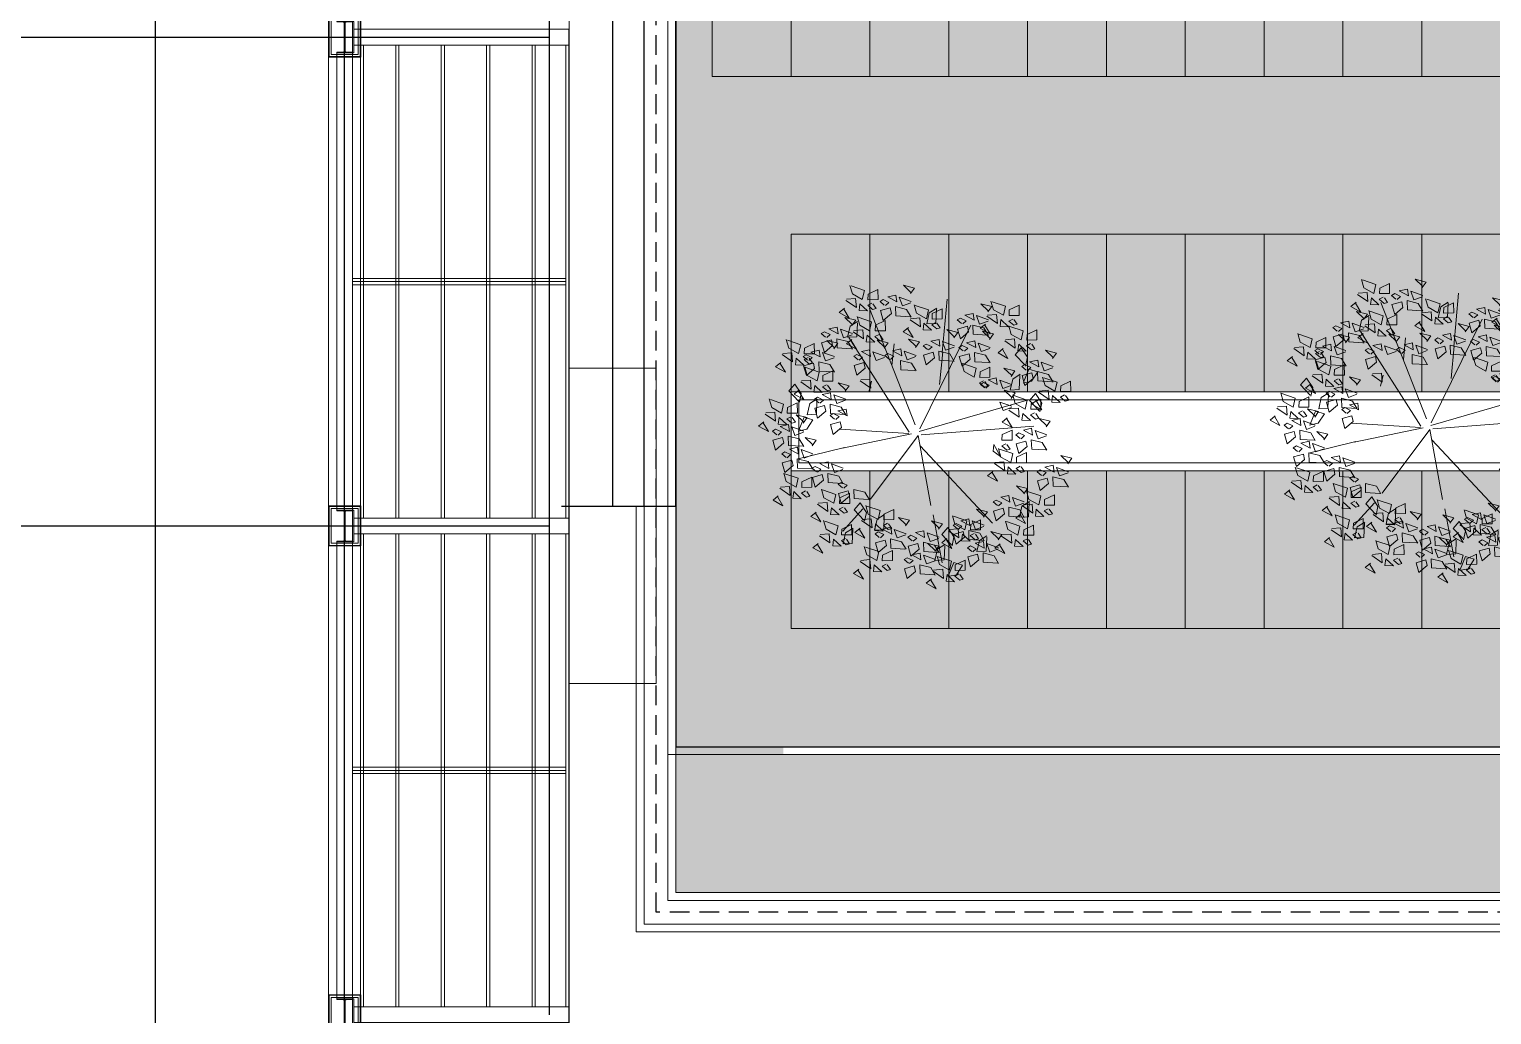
# Model space of a CAD drawing. Header units: inches. Extents: x 139 to 559, y -1 to 295.
# Drawn here: x 336.34 to 354.89, y 149.27 to 161.77 of the extents above; entities that cross this region are included whole.
import ezdxf

# ---------------------------------------------------------------- set-up
doc = ezdxf.new("R2010")
doc.units = ezdxf.units.IN
doc.header["$MEASUREMENT"] = 0
doc.linetypes.add('$0$HIDDEN', pattern=[0.375, 0.25, -0.125])
for name, color, linetype, lineweight in [('ars', 11, 'Continuous', 0), ('ARSIR', 31, 'Continuous', 5), ('ARSIR BETON', 8, 'Continuous', 5), ('ATAP', 3, 'Continuous', 20), ('besi siku', 70, 'Continuous', 9), ('DINDING2', 146, 'Continuous', 5), ('POHON', 98, 'Continuous', 5), ('RUMPUT', 93, 'Continuous', 0), ('SANITAIR', 15, 'Continuous', 9), ('WF', 6, 'Continuous', 9)]:
    doc.layers.add(name, color=color, linetype=linetype, lineweight=lineweight)
doc.layers.add('as', color=1, linetype='Continuous', plot=False)
doc.layers.add('LANTAI', color=57, linetype='Continuous')
pattern_1 = [(86.66969, (37.0798, 226.14725), (-0.5066041, 0.569206), [0.142875, -0.934755]), (41.66969, (37.0798, 226.14725), (-0.5066045, 0.5692064), [0.142875, -0.619125]), (131.66969, (37.0798, 226.14725), (-0.5692064, -0.5066045), [0.142875, -0.619125])]

# ---------------------------------------------------------------- blocks, each defined once
blk = doc.blocks.new('rrety')
for p, q in [((497.8335, 232.64), (497.8515, 232.6484)), ((497.8506, 232.6457), (497.8452, 232.6146)), ((497.8248, 232.6161), (497.8335, 232.64)), ((497.8452, 232.6146), (497.8248, 232.6161)), ((497.8677, 232.6134), (497.8875, 232.619)), ((497.8733, 232.5824), (497.8677, 232.6134)), ((497.8875, 232.619), (497.8874, 232.5936)), ((498.0767, 232.6219), (498.0965, 232.6275)), ((498.0822, 232.5908), (498.0767, 232.6219)), ((498.0965, 232.6275), (498.0964, 232.6021)), ((497.7802, 232.574), (497.8, 232.5795)), ((497.8, 232.5795), (497.7999, 232.5541)), ((497.8574, 232.5587), (497.8572, 232.5786)), ((497.8592, 232.5767), (497.8853, 232.5589)), ((497.8874, 232.5936), (497.8733, 232.5795)), ((498.0146, 232.5768), (498.0343, 232.5823)), ((498.0201, 232.5457), (498.0146, 232.5768)), ((498.0343, 232.5823), (498.0342, 232.5569)), ((498.0964, 232.6021), (498.0822, 232.588)), ((497.7857, 232.5429), (497.7802, 232.574)), ((497.7999, 232.5541), (497.7857, 232.54)), ((497.8755, 232.5409), (497.8574, 232.5587)), ((497.8853, 232.5589), (497.8755, 232.5409)), ((498.0342, 232.5569), (498.0201, 232.5429)), ((498.0607, 232.5474), (498.0605, 232.5674)), ((498.0788, 232.5296), (498.0607, 232.5474)), ((498.0625, 232.5654), (498.0886, 232.5477)), ((498.0886, 232.5477), (498.0788, 232.5296)), ((497.704, 232.4781), (497.7237, 232.4836)), ((497.7095, 232.447), (497.704, 232.4781)), ((497.7237, 232.4836), (497.7236, 232.4582)), ((497.7236, 232.4582), (497.7095, 232.4442)), ((498.2229, 232.3707), (498.2316, 232.3946)), ((498.2316, 232.3946), (498.2497, 232.403)), ((498.2487, 232.4004), (498.2434, 232.3693)), ((498.2179, 232.3568), (498.2376, 232.3624)), ((498.2234, 232.3257), (498.2179, 232.3568)), ((498.2434, 232.3693), (498.2229, 232.3707)), ((498.2376, 232.3624), (498.2375, 232.337)), ((498.2375, 232.337), (498.2234, 232.3229)), ((498.2611, 232.319), (498.2609, 232.3389)), ((498.2793, 232.3012), (498.2611, 232.319)), ((498.263, 232.337), (498.2891, 232.3192)), ((498.2891, 232.3192), (498.2793, 232.3012)), ((498.1134, 232.2834), (498.1133, 232.258)), ((497.7303, 232.2231), (497.7301, 232.243)), ((497.7484, 232.2053), (497.7303, 232.2231)), ((497.7321, 232.2411), (497.7582, 232.2233)), ((497.7582, 232.2233), (497.7484, 232.2053)), ((497.7629, 232.1803), (497.7809, 232.1887)), ((497.78, 232.1861), (497.7747, 232.1549)), ((497.7859, 232.2045), (497.8056, 232.2101)), ((497.7914, 232.1734), (497.7859, 232.2045)), ((497.8055, 232.1847), (497.7914, 232.1706)), ((497.8056, 232.2101), (497.8055, 232.1847)), ((497.7542, 232.1564), (497.7629, 232.1803)), ((497.7747, 232.1549), (497.7542, 232.1564)), ((498.1671, 232.1678), (498.1868, 232.1734)), ((498.1726, 232.1368), (498.1671, 232.1678)), ((498.1868, 232.1734), (498.1867, 232.148)), ((497.7839, 232.13), (497.7837, 232.15)), ((497.8021, 232.1122), (497.7839, 232.13)), ((497.7858, 232.148), (497.8119, 232.1303)), ((497.8119, 232.1303), (497.8021, 232.1122)), ((498.1867, 232.148), (498.1726, 232.1339)), ((498.0005, 232.1002), (498.0202, 232.1057)), ((498.006, 232.0691), (498.0005, 232.1002)), ((498.0202, 232.1057), (498.0201, 232.0803)), ((498.0201, 232.0803), (498.006, 232.0663))]:
    blk.add_line(p, q)
for points in [[(497.8859, 232.6614), (497.8953, 232.6733), (497.8709, 232.6805), (497.8867, 232.6641)], [(498.0497, 232.6755), (498.0591, 232.6874), (498.0347, 232.6946), (498.0505, 232.6782)], [(497.8287, 232.6371), (497.8365, 232.6436), (497.8237, 232.6504), (497.8167, 232.6465), (497.826, 232.6379)], [(497.8543, 232.6442), (497.8529, 232.6594), (497.8343, 232.6561), (497.8543, 232.6442)], [(497.8857, 232.6408), (497.8663, 232.6348), (497.8602, 232.6543), (497.8865, 232.6435)], [(497.8824, 232.651), (497.9136, 232.6558), (497.9187, 232.6359), (497.8933, 232.6366), (497.8796, 232.6511)], [(497.9248, 232.6527), (497.9394, 232.672), (497.9502, 232.652), (497.9301, 232.6412), (497.9248, 232.6527)], [(498.0047, 232.6329), (497.9855, 232.618), (497.9803, 232.6401), (498.0025, 232.6453), (498.0047, 232.6329)], [(497.9924, 232.6512), (498.0003, 232.6577), (497.9875, 232.6645), (497.9805, 232.6606), (497.9897, 232.652)], [(498.0181, 232.6583), (498.0167, 232.6735), (497.998, 232.6702), (498.0181, 232.6583)], [(498.0461, 232.6236), (498.0147, 232.627), (498.0149, 232.6475), (498.0393, 232.6403), (498.0488, 232.6228)], [(498.0495, 232.6549), (498.03, 232.6489), (498.024, 232.6684), (498.0503, 232.6576)], [(498.1513, 232.6388), (498.1607, 232.6507), (498.1364, 232.6579), (498.1521, 232.6415)], [(497.7921, 232.5963), (497.8067, 232.6156), (497.8175, 232.5956), (497.7974, 232.5848), (497.7921, 232.5963)], [(497.8409, 232.6188), (497.8218, 232.6039), (497.8165, 232.626), (497.8387, 232.6312), (497.8409, 232.6188)], [(497.8823, 232.6095), (497.8509, 232.6129), (497.8511, 232.6334), (497.8755, 232.6262), (497.885, 232.6087)], [(497.9135, 232.52), (497.8706, 232.621)], [(497.8872, 232.6198), (497.9044, 232.6306), (497.9153, 232.6134), (497.8871, 232.617)], [(497.9184, 232.6246), (497.9237, 232.6104), (497.9408, 232.6184), (497.9184, 232.6246)], [(497.9276, 232.6019), (497.9423, 232.6212), (497.953, 232.6012), (497.933, 232.5905), (497.9276, 232.6019)], [(497.9414, 232.6381), (497.9355, 232.6298), (497.9495, 232.6266), (497.9553, 232.6321), (497.9442, 232.638)], [(497.9586, 232.6087), (497.9898, 232.6135), (497.9949, 232.5936), (497.9695, 232.5943), (497.9558, 232.6088)], [(498.001, 232.6104), (498.0157, 232.6297), (498.0264, 232.6097), (498.0064, 232.5989), (498.001, 232.6104)], [(498.0941, 232.6146), (498.1019, 232.6211), (498.0892, 232.6278), (498.0822, 232.624), (498.0914, 232.6154)], [(498.1198, 232.6217), (498.1183, 232.6368), (498.0997, 232.6335), (498.1198, 232.6217)], [(498.1477, 232.5869), (498.1164, 232.5903), (498.1165, 232.6109), (498.1409, 232.6037), (498.1505, 232.5861)], [(498.1511, 232.6183), (498.1317, 232.6123), (498.1257, 232.6317), (498.1519, 232.621)], [(497.7497, 232.5946), (497.7809, 232.5994), (497.786, 232.5795), (497.7606, 232.5802), (497.7468, 232.5947)], [(497.8086, 232.5817), (497.8028, 232.5734), (497.8168, 232.5702), (497.8226, 232.5757), (497.8115, 232.5816)], [(497.8718, 232.5655), (497.8812, 232.5774), (497.8568, 232.5846), (497.8726, 232.5682)], [(497.8852, 232.6002), (497.9164, 232.605), (497.9215, 232.5851), (497.8961, 232.5858), (497.8824, 232.6003)], [(497.8923, 232.5999), (497.8863, 232.586), (497.9117, 232.5853), (497.8922, 232.5971)], [(497.89, 232.5691), (497.9073, 232.5799), (497.9181, 232.5627), (497.8899, 232.5662)], [(497.9442, 232.5873), (497.9383, 232.579), (497.9523, 232.5758), (497.9581, 232.5813), (497.947, 232.5873)], [(497.9634, 232.5775), (497.9807, 232.5883), (497.9915, 232.5711), (497.9634, 232.5747)], [(497.9946, 232.5823), (497.9999, 232.5681), (498.0171, 232.5761), (497.9946, 232.5823)], [(498.0176, 232.5958), (498.0117, 232.5875), (498.0258, 232.5843), (498.0316, 232.5898), (498.0204, 232.5957)], [(498.035, 232.5681), (498.0336, 232.5832), (498.015, 232.5799), (498.035, 232.5681)], [(498.0664, 232.5647), (498.047, 232.5587), (498.0409, 232.5781), (498.0672, 232.5674)], [(498.0666, 232.5852), (498.076, 232.5971), (498.0517, 232.6044), (498.0674, 232.5879)], [(498.0699, 232.5414), (498.1036, 232.5996)], [(498.1063, 232.5962), (498.0872, 232.5813), (498.082, 232.6035), (498.1041, 232.6087), (498.1063, 232.5962)], [(498.1711, 232.5711), (498.1805, 232.583), (498.1561, 232.5903), (498.1719, 232.5738)], [(497.7216, 232.5343), (497.7202, 232.5494), (497.7016, 232.5461), (497.7216, 232.5343)], [(497.753, 232.5308), (497.7335, 232.5248), (497.7275, 232.5443), (497.7538, 232.5336)], [(497.7532, 232.5514), (497.7626, 232.5633), (497.7382, 232.5705), (497.754, 232.5541)], [(497.7596, 232.5435), (497.7536, 232.5296), (497.779, 232.5289), (497.7595, 232.5407)], [(497.7545, 232.5634), (497.7717, 232.5742), (497.7826, 232.557), (497.7544, 232.5606)], [(497.7857, 232.5682), (497.7909, 232.554), (497.8081, 232.562), (497.7857, 232.5682)], [(497.792, 232.5523), (497.8232, 232.5571), (497.8283, 232.5372), (497.8029, 232.5379), (497.7892, 232.5523)], [(497.8145, 232.5412), (497.8224, 232.5478), (497.8096, 232.5545), (497.8026, 232.5507), (497.8118, 232.542)], [(497.8402, 232.5484), (497.8388, 232.5635), (497.8201, 232.5602), (497.8402, 232.5484)], [(497.8344, 232.5539), (497.8491, 232.5733), (497.8598, 232.5533), (497.8398, 232.5425), (497.8344, 232.5539)], [(497.8716, 232.5449), (497.8521, 232.5389), (497.8461, 232.5584), (497.8724, 232.5477)], [(497.8951, 232.5492), (497.8891, 232.5352), (497.9145, 232.5345), (497.8951, 232.5463)], [(497.9212, 232.5739), (497.9265, 232.5596), (497.9436, 232.5676), (497.9212, 232.5739)], [(497.9685, 232.5576), (497.9625, 232.5437), (497.9879, 232.543), (497.9685, 232.5548)], [(498.0216, 232.5427), (498.0025, 232.5277), (497.9973, 232.5499), (498.0194, 232.5551), (498.0216, 232.5427)], [(498.0094, 232.561), (498.0172, 232.5675), (498.0045, 232.5742), (497.9974, 232.5704), (498.0067, 232.5618)], [(498.063, 232.5333), (498.0317, 232.5367), (498.0318, 232.5573), (498.0562, 232.5501), (498.0657, 232.5325)], [(498.1139, 232.5469), (498.1217, 232.5534), (498.1089, 232.5601), (498.1019, 232.5563), (498.1111, 232.5477)], [(498.1395, 232.554), (498.1381, 232.5691), (498.1195, 232.5658), (498.1395, 232.554)], [(498.1709, 232.5506), (498.1515, 232.5446), (498.1454, 232.564), (498.1717, 232.5533)], [(498.2299, 232.5371), (498.2285, 232.5522), (498.2098, 232.5489), (498.2299, 232.5371)], [(498.2613, 232.5337), (498.2418, 232.5277), (498.2358, 232.5471), (498.2621, 232.5364)], [(498.2614, 232.5542), (498.2709, 232.5661), (498.2465, 232.5733), (498.2622, 232.5569)], [(497.7082, 232.5088), (497.6891, 232.4939), (497.6838, 232.516), (497.706, 232.5212), (497.7082, 232.5088)], [(497.6959, 232.5271), (497.7038, 232.5337), (497.691, 232.5404), (497.684, 232.5366), (497.6932, 232.5279)], [(497.7496, 232.4995), (497.7182, 232.5029), (497.7184, 232.5234), (497.7428, 232.5162), (497.7523, 232.4987)], [(497.7968, 232.5211), (497.8141, 232.5319), (497.8249, 232.5147), (497.7968, 232.5183)], [(497.8268, 232.5229), (497.8076, 232.508), (497.8024, 232.5301), (497.8246, 232.5353), (497.8268, 232.5229)], [(497.828, 232.5259), (497.8333, 232.5117), (497.8505, 232.5197), (497.828, 232.5259)], [(497.8682, 232.5136), (497.8368, 232.517), (497.837, 232.5375), (497.8614, 232.5303), (497.8709, 232.5128)], [(497.851, 232.5394), (497.8451, 232.5311), (497.8592, 232.5279), (497.865, 232.5334), (497.8538, 232.5393)], [(497.9846, 232.3539), (498.0582, 232.5161)], [(498.0631, 232.5184), (498.0943, 232.5232), (498.0994, 232.5033), (498.074, 232.504), (498.0603, 232.5185)], [(498.1261, 232.5286), (498.107, 232.5136), (498.1017, 232.5358), (498.1239, 232.541), (498.1261, 232.5286)], [(498.1055, 232.5201), (498.1202, 232.5395), (498.1309, 232.5194), (498.1109, 232.5087), (498.1055, 232.5201)], [(498.1675, 232.5192), (498.1361, 232.5226), (498.1363, 232.5432), (498.1607, 232.536), (498.1702, 232.5184)], [(498.1705, 232.4975), (498.1851, 232.5169), (498.1959, 232.4969), (498.1758, 232.4861), (498.1705, 232.4975)], [(498.2165, 232.5116), (498.1973, 232.4967), (498.1921, 232.5188), (498.2142, 232.5241), (498.2165, 232.5116)], [(498.2042, 232.53), (498.212, 232.5365), (498.1993, 232.5432), (498.1923, 232.5394), (498.2015, 232.5308)], [(498.2579, 232.5023), (498.2265, 232.5057), (498.2267, 232.5263), (498.251, 232.519), (498.2606, 232.5015)], [(497.7221, 232.4752), (497.7315, 232.4872), (497.7072, 232.4944), (497.7229, 232.4779)], [(497.7158, 232.4818), (497.747, 232.4866), (497.7521, 232.4667), (497.7267, 232.4674), (497.713, 232.4818)], [(497.7582, 232.4834), (497.7728, 232.5028), (497.7836, 232.4828), (497.7635, 232.472), (497.7582, 232.4834)], [(497.9754, 232.3753), (497.7793, 232.51)], [(497.8019, 232.5012), (497.7959, 232.4873), (497.8213, 232.4866), (497.8019, 232.4984)], [(497.9846, 232.3539), (497.9233, 232.5008)], [(498.1221, 232.5056), (498.1162, 232.4972), (498.1302, 232.494), (498.136, 232.4995), (498.1249, 232.5055)], [(498.128, 232.4959), (498.1592, 232.5007), (498.1644, 232.4808), (498.139, 232.4815), (498.1252, 232.4959)], [(498.187, 232.483), (498.1811, 232.4747), (498.1952, 232.4715), (498.201, 232.477), (498.1898, 232.4829)], [(498.2015, 232.4789), (498.2327, 232.4837), (498.2378, 232.4639), (498.2124, 232.4645), (498.1986, 232.479)], [(498.2439, 232.4806), (498.2585, 232.5), (498.2693, 232.4799), (498.2492, 232.4692), (498.2439, 232.4806)], [(497.6771, 232.4327), (497.658, 232.4177), (497.6528, 232.4399), (497.6749, 232.4451), (497.6771, 232.4327)], [(497.6649, 232.451), (497.6727, 232.4575), (497.66, 232.4642), (497.653, 232.4604), (497.6622, 232.4518)], [(497.6906, 232.4581), (497.6891, 232.4732), (497.6705, 232.4699), (497.6906, 232.4581)], [(497.7185, 232.4234), (497.6872, 232.4268), (497.6873, 232.4473), (497.7117, 232.4401), (497.7213, 232.4226)], [(497.7219, 232.4547), (497.7025, 232.4487), (497.6965, 232.4681), (497.7227, 232.4574)], [(497.7206, 232.4506), (497.7378, 232.4614), (497.7487, 232.4442), (497.7205, 232.4478)], [(497.7518, 232.4554), (497.7571, 232.4412), (497.7742, 232.4492), (497.7518, 232.4554)], [(497.7748, 232.4689), (497.7689, 232.4606), (497.7829, 232.4574), (497.7887, 232.4629), (497.7776, 232.4688)], [(498.1329, 232.4647), (498.1501, 232.4755), (498.1609, 232.4583), (498.1328, 232.4619)], [(498.1403, 232.4159), (498.2384, 232.4649)], [(498.1641, 232.4695), (498.1693, 232.4553), (498.1865, 232.4633), (498.1641, 232.4695)], [(498.2063, 232.4478), (498.2235, 232.4586), (498.2343, 232.4414), (498.2062, 232.445)], [(498.2375, 232.4526), (498.2427, 232.4383), (498.2599, 232.4463), (498.2375, 232.4526)], [(498.2604, 232.4661), (498.2546, 232.4578), (498.2686, 232.4546), (498.2744, 232.4601), (498.2633, 232.466)], [(498.2749, 232.4355), (498.2896, 232.4549), (498.3003, 232.4348), (498.2803, 232.4241), (498.2749, 232.4355)], [(497.6763, 232.396), (497.691, 232.4154), (497.7017, 232.3953), (497.6817, 232.3846), (497.6763, 232.396)], [(497.7257, 232.4307), (497.7197, 232.4168), (497.7451, 232.4161), (497.7256, 232.4279)], [(497.804, 232.3963), (497.8134, 232.4082), (497.7891, 232.4154), (497.8048, 232.399)], [(497.9999, 232.3539), (498.144, 232.4182)], [(498.2114, 232.4279), (498.2054, 232.414), (498.2308, 232.4133), (498.2113, 232.4251)], [(498.2325, 232.4338), (498.2637, 232.4386), (498.2688, 232.4187), (498.2434, 232.4194), (498.2297, 232.4339)], [(498.2373, 232.4027), (498.2546, 232.4135), (498.2654, 232.3963), (498.2373, 232.3998)], [(498.2915, 232.4209), (498.2856, 232.4126), (498.2997, 232.4094), (498.3055, 232.4149), (498.2943, 232.4209)], [(498.3292, 232.3991), (498.3386, 232.411), (498.3143, 232.4182), (498.33, 232.4018)], [(497.6339, 232.3943), (497.6651, 232.3991), (497.6702, 232.3793), (497.6448, 232.3799), (497.6311, 232.3944)], [(497.6929, 232.3815), (497.687, 232.3732), (497.701, 232.37), (497.7068, 232.3754), (497.6957, 232.3814)], [(497.7468, 232.372), (497.7546, 232.3785), (497.7419, 232.3853), (497.7348, 232.3814), (497.7441, 232.3728)], [(497.7724, 232.3791), (497.771, 232.3943), (497.7524, 232.391), (497.7724, 232.3791)], [(497.8038, 232.3757), (497.7844, 232.3697), (497.7783, 232.3892), (497.8046, 232.3784)], [(498.1563, 232.3735), (498.171, 232.3928), (498.1817, 232.3728), (498.1617, 232.362), (498.1563, 232.3735)], [(498.2424, 232.3828), (498.2364, 232.3688), (498.2618, 232.3681), (498.2424, 232.38)], [(498.272, 232.3749), (498.2798, 232.3814), (498.2671, 232.3881), (498.26, 232.3843), (498.2693, 232.3757)], [(498.2685, 232.4075), (498.2738, 232.3932), (498.291, 232.4012), (498.2685, 232.4075)], [(498.2976, 232.382), (498.2962, 232.3971), (498.2776, 232.3938), (498.2976, 232.382)], [(498.329, 232.3786), (498.3096, 232.3725), (498.3036, 232.392), (498.3298, 232.3813)], [(497.6387, 232.3632), (497.6559, 232.374), (497.6668, 232.3568), (497.6386, 232.3604)], [(497.6699, 232.368), (497.6752, 232.3537), (497.6923, 232.3617), (497.6699, 232.368)], [(497.759, 232.3537), (497.7399, 232.3388), (497.7347, 232.3609), (497.7568, 232.3661), (497.759, 232.3537)], [(497.9785, 232.3508), (497.7363, 232.2773)], [(497.8004, 232.3444), (497.769, 232.3478), (497.7692, 232.3683), (497.7936, 232.3611), (497.8031, 232.3436)], [(497.8148, 232.3368), (497.8134, 232.352), (497.7949, 232.3598), (497.8148, 232.3368)], [(498.0061, 232.3539), (498.1593, 232.3784)], [(498.0061, 232.3508), (498.1838, 232.1733)], [(498.1563, 232.3436), (498.1875, 232.3484), (498.1926, 232.3285), (498.1672, 232.3292), (498.1535, 232.3437)], [(498.1729, 232.3589), (498.167, 232.3506), (498.1811, 232.3474), (498.1869, 232.3529), (498.1757, 232.3588)], [(498.1987, 232.3453), (498.2133, 232.3646), (498.2241, 232.3446), (498.204, 232.3338), (498.1987, 232.3453)], [(498.2842, 232.3565), (498.2651, 232.3416), (498.2599, 232.3637), (498.282, 232.3689), (498.2842, 232.3565)], [(498.3256, 232.3472), (498.2943, 232.3506), (498.2944, 232.3711), (498.3188, 232.3639), (498.3283, 232.3464)], [(497.6438, 232.3433), (497.6378, 232.3293), (497.6632, 232.3287), (497.6437, 232.3405)], [(497.6988, 232.3238), (497.73, 232.3286), (497.7352, 232.3088), (497.7098, 232.3094), (497.696, 232.3239)], [(497.7413, 232.3255), (497.7559, 232.3449), (497.7667, 232.3248), (497.7466, 232.3141), (497.7413, 232.3255)], [(497.9846, 232.3447), (497.7609, 232.2222)], [(497.8014, 232.3114), (497.7822, 232.2965), (497.777, 232.3186), (497.7992, 232.3238), (497.8014, 232.3114)], [(497.7891, 232.3297), (497.7969, 232.3362), (497.7842, 232.3429), (497.7772, 232.3391), (497.7864, 232.3305)], [(497.9846, 232.3386), (497.9233, 232.0875)], [(497.9969, 232.3324), (498.1532, 232.0998)], [(498.1499, 232.3454), (498.1552, 232.3312), (498.1724, 232.3392), (498.1499, 232.3454)], [(498.1611, 232.3124), (498.1783, 232.3232), (498.1892, 232.306), (498.161, 232.3096)], [(498.1923, 232.3172), (498.1976, 232.303), (498.2147, 232.311), (498.1923, 232.3172)], [(498.2153, 232.3307), (498.2094, 232.3224), (498.2234, 232.3192), (498.2292, 232.3247), (498.2181, 232.3306)], [(498.2671, 232.3117), (498.2765, 232.3236), (498.2521, 232.3308), (498.2679, 232.3144)], [(497.7037, 232.2927), (497.7209, 232.3035), (497.7317, 232.2863), (497.7036, 232.2899)], [(497.7349, 232.2975), (497.7401, 232.2832), (497.7573, 232.2912), (497.7349, 232.2975)], [(497.7578, 232.311), (497.7519, 232.3027), (497.766, 232.2995), (497.7718, 232.3049), (497.7606, 232.3109)], [(497.7984, 232.2722), (497.8078, 232.2841), (497.7834, 232.2913), (497.7992, 232.2749)], [(498.1662, 232.2925), (498.1602, 232.2786), (498.1856, 232.2779), (498.1661, 232.2897)], [(498.2221, 232.2691), (498.203, 232.2542), (498.1977, 232.2763), (498.2199, 232.2815), (498.2221, 232.2691)], [(498.2099, 232.2874), (498.2177, 232.2939), (498.2049, 232.3006), (498.1979, 232.2968), (498.2072, 232.2882)], [(498.2355, 232.2945), (498.2341, 232.3097), (498.2155, 232.3064), (498.2355, 232.2945)], [(498.2635, 232.2598), (498.2321, 232.2632), (498.2323, 232.2837), (498.2567, 232.2765), (498.2662, 232.259)], [(498.2669, 232.2911), (498.2475, 232.2851), (498.2414, 232.3046), (498.2677, 232.2938)], [(497.7088, 232.2728), (497.7027, 232.2588), (497.7281, 232.2582), (497.7087, 232.27)], [(497.7411, 232.2479), (497.7489, 232.2545), (497.7362, 232.2612), (497.7292, 232.2574), (497.7384, 232.2487)], [(497.7668, 232.2551), (497.7654, 232.2702), (497.7467, 232.2669), (497.7668, 232.2551)], [(497.7982, 232.2516), (497.7787, 232.2456), (497.7727, 232.2651), (497.799, 232.2544)], [(497.794, 232.2476), (497.8112, 232.2584), (497.8221, 232.2412), (497.7939, 232.2447)], [(498.137, 232.2601), (498.1176, 232.2541), (498.1115, 232.2735), (498.1378, 232.2628)], [(498.1338, 232.2324), (498.1484, 232.2518), (498.1592, 232.2318), (498.1391, 232.221), (498.1338, 232.2324)], [(498.2015, 232.2562), (498.2327, 232.261), (498.2378, 232.2411), (498.2124, 232.2418), (498.1986, 232.2562)], [(498.2439, 232.2578), (498.2585, 232.2772), (498.2693, 232.2571), (498.2492, 232.2464), (498.2439, 232.2578)], [(498.2635, 232.2367), (498.2713, 232.2432), (498.2586, 232.2499), (498.2516, 232.2461), (498.2608, 232.2375)], [(498.2892, 232.2438), (498.2878, 232.2589), (498.2691, 232.2556), (498.2892, 232.2438)], [(498.3206, 232.2404), (498.3011, 232.2344), (498.2951, 232.2538), (498.3214, 232.2431)], [(498.3207, 232.2609), (498.3302, 232.2728), (498.3058, 232.28), (498.3215, 232.2636)], [(497.7103, 232.2015), (497.7089, 232.2166), (497.6903, 232.2133), (497.7103, 232.2015)], [(497.7419, 232.2186), (497.7513, 232.2305), (497.7269, 232.2377), (497.7427, 232.2213)], [(497.7534, 232.2296), (497.7342, 232.2147), (497.729, 232.2368), (497.7512, 232.242), (497.7534, 232.2296)], [(497.7948, 232.2203), (497.7634, 232.2237), (497.7636, 232.2442), (497.788, 232.237), (497.7975, 232.2195)], [(497.7991, 232.2277), (497.7931, 232.2137), (497.8185, 232.213), (497.799, 232.2248)], [(497.8595, 232.2179), (497.8536, 232.2096), (497.8676, 232.2064), (497.8734, 232.2119), (497.8623, 232.2178)], [(497.8682, 232.2028), (497.876, 232.2093), (497.8633, 232.216), (497.8563, 232.2122), (497.8655, 232.2036)], [(497.9718, 232.1588), (497.9626, 232.2322)], [(498.0236, 232.2138), (498.0548, 232.2186), (498.0599, 232.1988), (498.0345, 232.1994), (498.0207, 232.2139)], [(498.1503, 232.2179), (498.1444, 232.2096), (498.1585, 232.2064), (498.1643, 232.2119), (498.1531, 232.2178)], [(498.2063, 232.225), (498.2235, 232.2358), (498.2343, 232.2186), (498.2062, 232.2222)], [(498.2156, 232.1986), (498.2303, 232.218), (498.241, 232.1979), (498.221, 232.1872), (498.2156, 232.1986)], [(498.2375, 232.2298), (498.2427, 232.2155), (498.2599, 232.2235), (498.2375, 232.2298)], [(498.2758, 232.2183), (498.2566, 232.2034), (498.2514, 232.2255), (498.2735, 232.2308), (498.2758, 232.2183)], [(498.2604, 232.2433), (498.2546, 232.235), (498.2686, 232.2318), (498.2744, 232.2373), (498.2633, 232.2432)], [(498.3172, 232.209), (498.2858, 232.2124), (498.286, 232.233), (498.3103, 232.2257), (498.3199, 232.2082)], [(497.6969, 232.176), (497.6778, 232.1611), (497.6725, 232.1832), (497.6947, 232.1884), (497.6969, 232.176)], [(497.6847, 232.1944), (497.6925, 232.2009), (497.6797, 232.2076), (497.6727, 232.2038), (497.6819, 232.1952)], [(497.7383, 232.1667), (497.7069, 232.1701), (497.7071, 232.1907), (497.7315, 232.1834), (497.741, 232.1659)], [(497.7417, 232.1981), (497.7223, 232.1921), (497.7162, 232.2115), (497.7425, 232.2008)], [(497.761, 232.1732), (497.7757, 232.1926), (497.7864, 232.1725), (497.7664, 232.1618), (497.761, 232.1732)], [(497.8053, 232.1996), (497.8225, 232.2104), (497.8334, 232.1932), (497.8052, 232.1968)], [(497.8365, 232.2044), (497.8418, 232.1902), (497.8589, 232.1982), (497.8365, 232.2044)], [(497.8804, 232.1845), (497.8613, 232.1696), (497.8561, 232.1917), (497.8782, 232.1969), (497.8804, 232.1845)], [(497.9219, 232.1752), (497.8905, 232.1786), (497.8907, 232.1991), (497.915, 232.1919), (497.9246, 232.1744)], [(497.9869, 232.176), (498.0016, 232.1954), (498.0123, 232.1754), (497.9923, 232.1646), (497.9869, 232.176)], [(498.0284, 232.1827), (498.0456, 232.1935), (498.0564, 232.1763), (498.0283, 232.1799)], [(498.0596, 232.1875), (498.0648, 232.1732), (498.082, 232.1812), (498.0596, 232.1875)], [(498.076, 232.2139), (498.0821, 232.1649)], [(498.0825, 232.201), (498.0767, 232.1927), (498.0907, 232.1895), (498.0965, 232.195), (498.0854, 232.2009)], [(498.0961, 232.1996), (498.1134, 232.2104), (498.1242, 232.1932), (498.0961, 232.1968)], [(498.1273, 232.2044), (498.1326, 232.1902), (498.1498, 232.1982), (498.1273, 232.2044)], [(498.1767, 232.1763), (498.1862, 232.1882), (498.1618, 232.1954), (498.1775, 232.179)], [(498.1732, 232.1969), (498.2044, 232.2017), (498.2095, 232.1818), (498.1841, 232.1825), (498.1704, 232.197)], [(498.2114, 232.2051), (498.2054, 232.1912), (498.2308, 232.1905), (498.2113, 232.2023)], [(498.2322, 232.1841), (498.2263, 232.1757), (498.2404, 232.1725), (498.2462, 232.178), (498.235, 232.184)], [(497.7186, 232.1715), (497.7498, 232.1763), (497.7549, 232.1565), (497.7295, 232.1571), (497.7158, 232.1716)], [(497.7234, 232.1404), (497.7407, 232.1512), (497.7515, 232.134), (497.7233, 232.1376)], [(497.7776, 232.1587), (497.7717, 232.1504), (497.7857, 232.1472), (497.7915, 232.1527), (497.7804, 232.1586)], [(497.8104, 232.1797), (497.8044, 232.1658), (497.8298, 232.1651), (497.8103, 232.1769)], [(497.8654, 232.1603), (497.8966, 232.1651), (497.9018, 232.1452), (497.8764, 232.1459), (497.8626, 232.1603)], [(497.9079, 232.1619), (497.9225, 232.1813), (497.9333, 232.1613), (497.9132, 232.1505), (497.9079, 232.1619)], [(497.9445, 232.1744), (497.9757, 232.1792), (497.9808, 232.1593), (497.9554, 232.16), (497.9417, 232.1744)], [(497.9493, 232.1432), (497.9666, 232.154), (497.9774, 232.1368), (497.9492, 232.1404)], [(497.9723, 232.161), (497.9877, 232.0416)], [(498.0035, 232.1615), (497.9976, 232.1532), (498.0116, 232.15), (498.0174, 232.1555), (498.0063, 232.1614)], [(498.0335, 232.1628), (498.0275, 232.1489), (498.0529, 232.1482), (498.0334, 232.16)], [(498.1013, 232.1797), (498.0952, 232.1658), (498.1206, 232.1651), (498.1012, 232.1769)], [(498.1195, 232.1521), (498.1273, 232.1586), (498.1146, 232.1653), (498.1076, 232.1615), (498.1168, 232.1529)], [(498.1452, 232.1592), (498.1437, 232.1743), (498.1251, 232.171), (498.1452, 232.1592)], [(498.1765, 232.1558), (498.1571, 232.1498), (498.1511, 232.1692), (498.1773, 232.1585)], [(498.178, 232.1658), (498.1953, 232.1766), (498.2061, 232.1594), (498.178, 232.1629)], [(498.2092, 232.1706), (498.2145, 232.1563), (498.2317, 232.1643), (498.2092, 232.1706)], [(497.7285, 232.1205), (497.7225, 232.1066), (497.7479, 232.1059), (497.7285, 232.1177)], [(497.7546, 232.1452), (497.7599, 232.1309), (497.777, 232.1389), (497.7546, 232.1452)], [(497.8091, 232.1056), (497.8077, 232.1207), (497.7891, 232.1174), (497.8091, 232.1056)], [(497.8407, 232.1227), (497.8501, 232.1346), (497.8258, 232.1418), (497.8415, 232.1254)], [(497.8702, 232.1291), (497.8875, 232.1399), (497.8983, 232.1227), (497.8702, 232.1263)], [(497.9015, 232.1339), (497.9067, 232.1197), (497.9239, 232.1277), (497.9015, 232.1339)], [(497.9244, 232.1474), (497.9185, 232.1391), (497.9326, 232.1359), (497.9384, 232.1414), (497.9272, 232.1473)], [(497.9248, 232.1027), (497.9394, 232.1221), (497.9502, 232.102), (497.9301, 232.0913), (497.9248, 232.1027)], [(497.9544, 232.1233), (497.9484, 232.1094), (497.9738, 232.1087), (497.9543, 232.1205)], [(497.9805, 232.148), (497.9858, 232.1338), (498.0029, 232.1418), (497.9805, 232.148)], [(498.0266, 232.1056), (498.0252, 232.1207), (498.0065, 232.1174), (498.0266, 232.1056)], [(498.0581, 232.1227), (498.0676, 232.1346), (498.0432, 232.1418), (498.0589, 232.1254)], [(498.1027, 232.0999), (498.1173, 232.1193), (498.1281, 232.0992), (498.108, 232.0885), (498.1027, 232.0999)], [(498.1317, 232.1337), (498.1126, 232.1188), (498.1074, 232.1409), (498.1295, 232.1461), (498.1317, 232.1337)], [(498.1732, 232.1244), (498.1418, 232.1278), (498.142, 232.1484), (498.1663, 232.1411), (498.1759, 232.1236)], [(498.1831, 232.1459), (498.1771, 232.1319), (498.2025, 232.1312), (498.1831, 232.1431)], [(498.2078, 232.1114), (498.2172, 232.1233), (498.1928, 232.1306), (498.2086, 232.1141)], [(497.7957, 232.0801), (497.7766, 232.0652), (497.7714, 232.0874), (497.7935, 232.0926), (497.7957, 232.0801)], [(497.7835, 232.0985), (497.7913, 232.105), (497.7786, 232.1117), (497.7715, 232.1079), (497.7808, 232.0993)], [(497.8371, 232.0708), (497.8058, 232.0742), (497.8059, 232.0948), (497.8303, 232.0876), (497.8398, 232.07)], [(497.8405, 232.1022), (497.8211, 232.0962), (497.8151, 232.1156), (497.8413, 232.1049)], [(497.8754, 232.1092), (497.8693, 232.0953), (497.8947, 232.0946), (497.8753, 232.1064)], [(497.8915, 232.0776), (497.901, 232.0895), (497.8766, 232.0967), (497.8923, 232.0803)], [(497.8824, 232.101), (497.9136, 232.1058), (497.9187, 232.086), (497.8933, 232.0866), (497.8796, 232.1011)], [(497.9414, 232.0882), (497.9355, 232.0799), (497.9495, 232.0767), (497.9553, 232.0821), (497.9442, 232.0881)], [(498.0132, 232.0801), (497.994, 232.0652), (497.9888, 232.0874), (498.0109, 232.0926), (498.0132, 232.0801)], [(498.0009, 232.0985), (498.0087, 232.105), (497.996, 232.1117), (497.989, 232.1079), (497.9982, 232.0993)], [(498.0546, 232.0708), (498.0232, 232.0742), (498.0234, 232.0948), (498.0477, 232.0876), (498.0573, 232.07)], [(498.058, 232.1022), (498.0385, 232.0962), (498.0325, 232.1156), (498.0588, 232.1049)], [(498.0603, 232.0982), (498.0915, 232.103), (498.0966, 232.0831), (498.0712, 232.0838), (498.0575, 232.0983)], [(498.1192, 232.0853), (498.1134, 232.077), (498.1274, 232.0738), (498.1332, 232.0793), (498.1221, 232.0853)], [(498.1506, 232.0872), (498.1584, 232.0937), (498.1456, 232.1004), (498.1386, 232.0966), (498.1479, 232.088)], [(498.1762, 232.0943), (498.1748, 232.1094), (498.1562, 232.1061), (498.1762, 232.0943)], [(498.2076, 232.0909), (498.1882, 232.0849), (498.1821, 232.1043), (498.2084, 232.0936)], [(497.8343, 232.0533), (497.8421, 232.0599), (497.8294, 232.0666), (497.8224, 232.0628), (497.8316, 232.0542)], [(497.86, 232.0605), (497.8586, 232.0756), (497.8399, 232.0723), (497.86, 232.0605)], [(497.8914, 232.0571), (497.8719, 232.051), (497.8659, 232.0705), (497.8922, 232.0598)], [(497.8872, 232.0699), (497.9044, 232.0807), (497.9153, 232.0635), (497.8871, 232.0671)], [(497.9184, 232.0747), (497.9237, 232.0604), (497.9408, 232.0684), (497.9184, 232.0747)], [(498.0651, 232.0671), (498.0823, 232.0779), (498.0932, 232.0607), (498.065, 232.0642)], [(498.0963, 232.0719), (498.1015, 232.0576), (498.1187, 232.0656), (498.0963, 232.0719)], [(498.1628, 232.0689), (498.1437, 232.0539), (498.1384, 232.0761), (498.1606, 232.0813), (498.1628, 232.0689)], [(498.2042, 232.0595), (498.1728, 232.063), (498.173, 232.0835), (498.1974, 232.0763), (498.2069, 232.0587)], [(497.8466, 232.035), (497.8274, 232.0201), (497.8222, 232.0422), (497.8443, 232.0474), (497.8466, 232.035)], [(497.888, 232.0257), (497.8566, 232.0291), (497.8568, 232.0496), (497.8811, 232.0424), (497.8907, 232.0249)], [(497.8923, 232.05), (497.8863, 232.036), (497.9117, 232.0354), (497.8922, 232.0472)], [(498.0702, 232.0472), (498.0642, 232.0332), (498.0896, 232.0325), (498.0701, 232.0444)]]:
    blk.add_lwpolyline(points)
blk = doc.blocks.new('WF')
at = {"layer": 'ars'}
for p, q in [((-0.254, 0.204), (-0.254, -0.204)), ((0.254, 0.204), (-0.254, 0.204)), ((-0.25, 0.2), (-0.25, -0.2)), ((0.25, 0.2), (-0.25, 0.2)), ((0.2215, 0.197), (-0.2215, 0.197)), ((0.25, 0.2), (0.25, -0.2)), ((0.254, 0.204), (0.254, -0.204)), ((-0.247, 0.1715), (-0.247, -0.1715)), ((-0.22, -0.17), (-0.22, 0.17)), ((0.22, 0.17), (-0.22, 0.17)), ((0.22, -0.17), (0.22, 0.17)), ((0.247, 0.1715), (0.247, -0.1715)), ((0.22, -0.17), (-0.22, -0.17)), ((0.254, -0.204), (-0.254, -0.204)), ((0.25, -0.2), (-0.25, -0.2)), ((0.2215, -0.197), (-0.2215, -0.197))]:
    blk.add_line(p, q, dxfattribs=at)
for points in [[(-0.22, 0.1985), (-0.22, 0.2), (-0.25, 0.2), (-0.25, 0.17), (-0.2485, 0.17, 0.4142136), (-0.247, 0.1715), (-0.247, 0.194, -0.4142136), (-0.244, 0.197), (-0.2215, 0.197, 0.4142136)], [(0.22, 0.1985), (0.22, 0.2), (0.25, 0.2), (0.25, 0.17), (0.2485, 0.17, -0.4142136), (0.247, 0.1715), (0.247, 0.194, 0.4142136), (0.244, 0.197), (0.2215, 0.197, -0.4142136)], [(-0.22, -0.1985), (-0.22, -0.2), (-0.25, -0.2), (-0.25, -0.17), (-0.2485, -0.17, -0.4142136), (-0.247, -0.1715), (-0.247, -0.194, 0.4142136), (-0.244, -0.197), (-0.2215, -0.197, -0.4142136)], [(0.22, -0.1985), (0.22, -0.2), (0.25, -0.2), (0.25, -0.17), (0.2485, -0.17, 0.4142136), (0.247, -0.1715), (0.247, -0.194, -0.4142136), (0.244, -0.197), (0.2215, -0.197, 0.4142136)]]:
    blk.add_lwpolyline(points, format="xyb", close=True, dxfattribs=at)
at = {"layer": 'WF'}
blk.add_lwpolyline([(0.192, 0.096, -0.4142136), (0.196, 0.1), (0.2, 0.1), (0.2, -0.1), (0.196, -0.1, -0.4142136), (0.192, -0.096), (0.192, -0.0195, 0.4142136), (0.179, -0.0065), (-0.179, -0.0065, 0.4142136), (-0.192, -0.0195), (-0.192, -0.096, -0.4142136), (-0.196, -0.1), (-0.2, -0.1), (-0.2, 0.1), (-0.196, 0.1, -0.4142136), (-0.192, 0.096), (-0.192, 0.0195, 0.4142136), (-0.179, 0.0065), (0.179, 0.0065, 0.4142136), (0.192, 0.0195)], format="xyb", close=True, dxfattribs=at)
blk = doc.blocks.new('ATAP-B')
at = {"layer": 'ars'}
for p, q in [((10.556, -1.156), (10.556, 26.444)), ((7.502, 6.698), (7.502, 12.39)), ((7.502, 0.498), (7.502, 6.19))]:
    blk.add_line(p, q, dxfattribs=at)
at = {"layer": 'as'}
for p, q in [((5.306, -2.256), (5.306, 27.544)), ((7.706, 0.244), (7.706, 25.044)), ((10.306, 0.244), (10.306, 25.044)), ((-2.794, 12.644), (10.306, 12.644)), ((-2.794, 6.444), (10.306, 6.444))]:
    blk.add_line(p, q, dxfattribs=at)
at = {"layer": 'ATAP'}
blk.add_lwpolyline([(10.556, 4.444), (11.656, 4.444), (11.656, 8.444), (10.556, 8.444)], dxfattribs=at)
at = {"layer": 'besi siku'}
for p, q in [((7.906, 12.544), (7.906, 6.544)), ((7.946, 12.544), (7.946, 6.544)), ((8.355, 12.544), (8.355, 6.544)), ((8.395, 12.544), (8.395, 6.544)), ((8.931, 12.544), (8.931, 6.544)), ((8.971, 12.544), (8.971, 6.544)), ((9.507, 12.544), (9.507, 6.544)), ((9.547, 12.544), (9.547, 6.544)), ((10.083, 12.544), (10.083, 6.544)), ((10.123, 12.544), (10.123, 6.544)), ((10.512, 12.544), (10.512, 6.544)), ((10.552, 12.544), (10.552, 6.544)), ((10.512, 9.584), (7.806, 9.584)), ((10.512, 9.544), (7.806, 9.544)), ((10.512, 9.504), (7.806, 9.504)), ((7.906, 6.344), (7.906, 0.344)), ((7.946, 6.344), (7.946, 0.344)), ((8.355, 6.344), (8.355, 0.344)), ((8.395, 6.344), (8.395, 0.344)), ((8.931, 6.344), (8.931, 0.344)), ((8.971, 6.344), (8.971, 0.344)), ((9.507, 6.344), (9.507, 0.344)), ((9.547, 6.344), (9.547, 0.344)), ((10.083, 6.344), (10.083, 0.344)), ((10.123, 6.344), (10.123, 0.344)), ((10.512, 6.344), (10.512, 0.344)), ((10.552, 6.344), (10.552, 0.344)), ((10.512, 3.384), (7.806, 3.384)), ((10.512, 3.344), (7.806, 3.344)), ((10.512, 3.304), (7.806, 3.304))]:
    blk.add_line(p, q, dxfattribs=at)
at = {"layer": 'WF'}
for p, q in [((7.606, 12.444), (7.606, 6.644)), ((7.806, 12.444), (7.806, 6.644)), ((7.606, 6.244), (7.606, 0.444)), ((7.806, 6.244), (7.806, 0.444))]:
    blk.add_line(p, q, dxfattribs=at)
for points in [[(7.806, 12.444), (7.822, 12.444), (7.822, 12.844), (7.806, 12.844)], [(7.806, 6.244), (7.822, 6.244), (7.822, 6.644), (7.806, 6.644)], [(7.806, 0.044), (7.822, 0.044), (7.822, 0.444), (7.806, 0.444)]]:
    blk.add_lwpolyline(points, close=True, dxfattribs=at)
for points in [[(7.822, 12.744), (10.552, 12.744), (10.552, 12.544), (7.822, 12.544)], [(7.822, 6.544), (10.552, 6.544), (10.552, 6.344), (7.822, 6.344)], [(7.822, 0.344), (10.552, 0.344), (10.552, 0.144), (7.822, 0.144)]]:
    blk.add_lwpolyline(points, dxfattribs=at)
at = {"layer": 'WF', "rotation": 270}
for p in [(7.706, 12.644), (7.706, 6.444), (7.706, 0.244)]:
    blk.add_blockref('WF', p, dxfattribs=at)

msp = doc.modelspace()

# ---------------------------------------------------------------- hatches: boundary and pattern name
at = {"layer": 'ARSIR'}
h = msp.add_hatch(dxfattribs=at)
h.set_pattern_fill('AR-HBONE', color=256, scale=0.1, style=0)
h.set_pattern_definition([(48.3303, (269.9467, 118.0756), (-0.0328619, 0.5647301), [1.2, -0.4]), (138.3303, (270.2126, 118.37438), (-0.0328619, 0.5647301), [1.2, -0.4])])
edge = h.paths.add_edge_path()
edge.add_line((395.42, 171.6524), (394.22, 171.6524))
edge.add_line((394.22, 171.6524), (394.22, 133.2715))
edge.add_arc((380.22, 133.2715), 14, 270, 360, ccw=False)
edge.add_line((380.22, 119.2715), (283.2125, 119.2715))
edge.add_line((283.2125, 119.2715), (283.2125, 118.0715))
edge.add_line((283.2125, 118.0715), (380.22, 118.0715))
edge.add_arc((380.22, 133.2715), 15.2, 270, 360)
edge.add_line((395.42, 133.2715), (395.42, 171.6524))
h = msp.add_hatch(dxfattribs=at)
h.set_pattern_fill('HEX', color=256, scale=0.05, style=0)
h.set_pattern_definition([(0, (269.01228, 133.18518), (0, 0.274963), [0.15875, -0.3175]), (120, (269.01228, 133.18518), (-0.23812494, -0.1374815), [0.15875, -0.3175]), (60, (269.17103, 133.18518), (-0.23812494, 0.1374815), [0.15875, -0.3175])])
h.paths.add_polyline_path([(363.4998, 156.1715), (363.4998, 157.1715), (380.4998, 157.1715), (380.4998, 156.1715)], flags=16)
h.paths.add_polyline_path([(378.9998, 163.1715), (344.5373, 163.1715), (344.5373, 152.6715), (381.9873, 152.6715), (381.9873, 157.7117), (386.02, 157.7117), (386.02, 163.1715)])
h.paths.add_polyline_path([(345.9998, 156.1715), (345.9998, 157.1715), (361.9998, 157.1715), (361.9998, 156.1715)])
at = {"layer": 'ARSIR BETON'}
h = msp.add_hatch(dxfattribs=at)
h.set_pattern_fill('AR-HBONE', color=256, scale=0.004, style=0)
h.set_pattern_definition([(45, (37.0798, 226.14725), (6e-17, 0.5747364), [1.2192, -0.4064]), (135, (37.36716, 226.4346), (6e-17, 0.5747364), [1.2192, -0.4064])])
edge = h.paths.add_edge_path()
edge.add_arc((191.2828, 190.0679), 14, 90, 180)
edge.add_line((177.2828, 190.0679), (177.2828, 133.2715))
edge.add_arc((191.2827, 133.2715), 14, 179.99992, 263.11919)
edge.add_line((189.6055, 119.3724), (189.6055, 112.3227))
edge.add_line((189.6055, 112.3227), (189.7055, 112.3227))
edge.add_line((189.7055, 112.3227), (189.7055, 112.2227))
edge.add_line((189.7055, 112.2227), (201.7055, 112.2227))
edge.add_line((201.7055, 112.2227), (201.7055, 119.2715))
edge.add_line((201.7055, 119.2715), (380.22, 119.2715))
edge.add_arc((380.22, 133.2715), 14, 270, 360)
edge.add_line((394.22, 133.2715), (394.22, 186.8365))
edge.add_arc((380.07, 186.8365), 14.15, 0.00002, 89.99998)
edge.add_line((380.07, 200.9865), (288.3873, 200.9865))
edge.add_arc((288.3873, 203.9865), 3, 180, 270, ccw=False)
edge.add_line((285.3873, 203.9865), (285.3986, 204.9823))
edge.add_line((285.3986, 204.9823), (271.3873, 205.1475))
edge.add_line((271.3873, 205.1475), (271.3873, 204.9086))
edge.add_arc((270.5466, 204.9086), 0.8408, 270, 359.99999, ccw=False)
edge.add_line((270.5466, 204.0679), (191.2828, 204.0679))
edge = h.paths.add_edge_path()
edge.add_line((191.2672, 197.9562), (265.7566, 197.9585))
edge.add_arc((265.7568, 189.203), 8.7555, 41.343, 90.00169, ccw=False)
edge.add_line((272.3302, 194.9865), (332.5823, 194.9865))
edge.add_line((332.5823, 194.9865), (332.5823, 191.8715))
edge.add_line((332.5823, 191.8715), (340.1822, 191.8715))
edge.add_line((340.1822, 191.8715), (340.1822, 194.9865))
edge.add_line((340.1822, 194.9865), (380.07, 194.9865))
edge.add_arc((380.07, 186.8365), 8.15, 0, 90, ccw=False)
edge.add_line((388.22, 186.8365), (388.22, 163.1715))
edge.add_line((388.22, 163.1715), (388.22, 157.7117))
edge.add_line((388.22, 157.7117), (388.22, 133.2715))
edge.add_arc((380.22, 133.2715), 8, -90, 0, ccw=False)
edge.add_line((380.22, 125.2715), (191.2828, 125.2715))
edge.add_arc((191.185, 133.1732), 7.9023, 180.12317, 270.70845, ccw=False)
edge.add_line((183.2828, 133.1562), (183.2675, 189.9541))
edge.add_arc((191.2675, 189.9563), 8, 90.00169, 180.01541, ccw=False)
at = {"layer": 'RUMPUT'}
h = msp.add_hatch(dxfattribs=at)
h.set_pattern_fill('GRASS', color=256, scale=0.03, angle=356.66969, style=0)
h.set_pattern_definition(pattern_1)
edge = h.paths.add_edge_path()
edge.add_line((394.22, 171.6524), (402.698, 171.6524))
edge.add_line((402.698, 171.6524), (406.8633, 171.9326))
edge.add_line((406.8633, 171.9326), (407.1349, 173.6574))
edge.add_line((407.1349, 173.6574), (416.4205, 172.1948))
edge.add_line((416.4205, 172.1948), (417.0895, 176.4425))
edge.add_line((417.0895, 176.4425), (434.0908, 173.7645))
edge.add_line((434.0908, 173.7645), (442.2259, 174.3118))
edge.add_line((442.2259, 174.3118), (445.141, 192.7643))
edge.add_line((445.141, 192.7643), (418.5729, 196.9616))
edge.add_line((418.5729, 196.9616), (402.3997, 199.5091))
edge.add_line((402.3997, 199.5091), (401.9329, 196.5456))
edge.add_line((401.9329, 196.5456), (390.18, 198.3869))
edge.add_arc((380.07, 186.8365), 15.35, 48.80437, 90)
edge.add_line((380.07, 202.1865), (288.3873, 202.1865))
edge.add_arc((288.3873, 203.9865), 1.8, 180, 270, ccw=False)
edge.add_line((286.5873, 203.9865), (286.5873, 204.7646))
edge.add_line((286.5873, 204.7646), (489.7232, 202.4653))
edge.add_line((489.7232, 202.4653), (489.009, 190.7748))
edge.add_line((489.009, 190.7748), (447.5074, 192.7549))
edge.add_line((447.5074, 192.7549), (448.3956, 174.0667))
edge.add_line((448.3956, 174.0667), (421.3302, 172.0652))
edge.add_line((421.3302, 172.0652), (401.0645, 170.836))
edge.add_line((401.0645, 170.836), (400.9341, 157.9843))
edge.add_line((400.9341, 157.9843), (400.8036, 145.1327))
edge.add_line((400.8036, 145.1327), (400.9017, 135.2859))
edge.add_line((400.9017, 135.2859), (401.5003, 132.6794))
edge.add_line((401.5003, 132.6794), (401.2595, 116.478))
edge.add_line((401.2595, 116.478), (378.6535, 115.7086))
edge.add_line((378.6535, 115.7086), (368.9216, 115.7377))
edge.add_line((368.9216, 115.7377), (346.0892, 112.9076))
edge.add_line((346.0892, 112.9076), (341.1309, 112.1001))
edge.add_line((341.1309, 112.1001), (333.7244, 111.8362))
edge.add_line((333.7244, 111.8362), (331.0738, 112.2718))
edge.add_line((331.0738, 112.2718), (324.3803, 115.2754))
edge.add_line((324.3803, 115.2754), (321.6092, 115.9684))
edge.add_line((321.6092, 115.9684), (289.1333, 113.6571))
edge.add_line((289.1333, 113.6571), (289.1333, 118.0715))
edge.add_line((289.1333, 118.0715), (380.22, 118.0715))
edge.add_arc((380.22, 133.2715), 15.2, 270, 360)
edge.add_line((395.42, 133.2715), (395.42, 171.6524))
h = msp.add_hatch(dxfattribs=at)
h.set_pattern_fill('GRASS', color=256, scale=0.03, angle=356.66969, style=0)
h.set_pattern_definition(pattern_1)
edge = h.paths.add_edge_path()
edge.add_line((344.5373, 163.1715), (345.8998, 163.1715))
edge.add_line((345.8998, 163.1715), (345.8998, 163.2715))
edge.add_line((345.8998, 163.2715), (386.92, 163.2715))
edge.add_line((386.92, 163.2715), (386.92, 186.8365))
edge.add_arc((380.07, 186.8365), 6.85, 0, 90)
edge.add_line((380.07, 193.6865), (340.2822, 193.6865))
edge.add_line((340.2822, 193.6865), (340.2822, 191.8715))
edge.add_line((340.2822, 191.8715), (379.3378, 191.8715))
edge.add_arc((379.3373, 189.1215), 2.75, 0.00019, 89.98953, ccw=False)
edge.add_line((382.0873, 189.1215), (382.0873, 172.5215))
edge.add_line((382.0873, 172.5215), (344.5373, 172.5215))
edge.add_line((344.5373, 172.5215), (344.5373, 163.1715))
edge = h.paths.add_edge_path()
edge.add_line((345.8998, 152.6715), (344.5373, 152.6715))
edge.add_line((344.5373, 152.6715), (344.5373, 150.8215))
edge.add_line((344.5373, 150.8215), (382.0873, 150.8215))
edge.add_line((382.0873, 150.8215), (382.0873, 134.2215))
edge.add_arc((379.3373, 134.2215), 2.75, 270, 360, ccw=False)
edge.add_line((379.3373, 131.4715), (340.2822, 131.4715))
edge.add_line((340.2822, 131.4715), (340.2822, 130.3715))
edge.add_line((340.2822, 130.3715), (370.2822, 130.3715))
edge.add_line((370.2822, 130.3715), (370.2822, 126.5715))
edge.add_line((370.2822, 126.5715), (380.22, 126.5715))
edge.add_arc((380.22, 133.2715), 6.7, 270, 360)
edge.add_line((386.92, 133.2715), (386.92, 157.6117))
edge.add_line((386.92, 157.6117), (382.0873, 157.6117))
edge.add_line((382.0873, 157.6117), (382.0873, 152.5715))
edge.add_line((382.0873, 152.5715), (345.8998, 152.5715))
edge.add_line((345.8998, 152.5715), (345.8998, 152.6715))

# ---------------------------------------------------------------- linework, layer by layer
for p, q in [((343.7373, 155.7215), (343.7373, 167.6215)), ((344.1373, 155.7215), (344.1373, 167.6215)), ((344.5373, 155.7215), (344.5373, 167.6215))]:
    msp.add_line(p, q)
msp.add_lwpolyline([(343.0873, 155.7215), (344.5369, 155.7215)])
at = {"layer": 'ars'}
for points in [[(345.9998, 156.1715), (345.9998, 157.1715), (361.9998, 157.1715), (361.9998, 156.1715)], [(346.0998, 156.2715), (346.0998, 157.0715), (361.8998, 157.0715), (361.8998, 156.2715)]]:
    msp.add_lwpolyline(points, close=True, dxfattribs=at)
at = {"layer": 'ARSIR'}
for points in [[(345.9998, 163.1715), (345.9998, 161.1715), (344.9998, 161.1715), (344.9998, 163.1715)], [(346.9998, 163.1715), (346.9998, 161.1715), (345.9998, 161.1715), (345.9998, 163.1715)], [(347.9998, 163.1715), (347.9998, 161.1715), (346.9998, 161.1715), (346.9998, 163.1715)], [(348.9998, 163.1715), (348.9998, 161.1715), (347.9998, 161.1715), (347.9998, 163.1715)], [(349.9998, 163.1715), (349.9998, 161.1715), (348.9998, 161.1715), (348.9998, 163.1715)], [(350.9998, 163.1715), (350.9998, 161.1715), (349.9998, 161.1715), (349.9998, 163.1715)], [(351.9998, 163.1715), (351.9998, 161.1715), (350.9998, 161.1715), (350.9998, 163.1715)], [(352.9998, 163.1715), (352.9998, 161.1715), (351.9998, 161.1715), (351.9998, 163.1715)], [(353.9998, 163.1715), (353.9998, 161.1715), (352.9998, 161.1715), (352.9998, 163.1715)], [(354.9998, 163.1715), (354.9998, 161.1715), (353.9998, 161.1715), (353.9998, 163.1715)], [(346.9998, 159.1715), (346.9998, 157.1715), (345.9998, 157.1715), (345.9998, 159.1715)], [(347.9998, 159.1715), (347.9998, 157.1715), (346.9998, 157.1715), (346.9998, 159.1715)], [(348.9998, 159.1715), (348.9998, 157.1715), (347.9998, 157.1715), (347.9998, 159.1715)], [(349.9998, 159.1715), (349.9998, 157.1715), (348.9998, 157.1715), (348.9998, 159.1715)], [(350.9998, 159.1715), (350.9998, 157.1715), (349.9998, 157.1715), (349.9998, 159.1715)], [(351.9998, 159.1715), (351.9998, 157.1715), (350.9998, 157.1715), (350.9998, 159.1715)], [(352.9998, 159.1715), (352.9998, 157.1715), (351.9998, 157.1715), (351.9998, 159.1715)], [(353.9998, 159.1715), (353.9998, 157.1715), (352.9998, 157.1715), (352.9998, 159.1715)], [(354.9998, 159.1715), (354.9998, 157.1715), (353.9998, 157.1715), (353.9998, 159.1715)], [(346.9998, 154.1715), (346.9998, 156.1715), (345.9998, 156.1715), (345.9998, 154.1715)], [(347.9998, 154.1715), (347.9998, 156.1715), (346.9998, 156.1715), (346.9998, 154.1715)], [(348.9998, 154.1715), (348.9998, 156.1715), (347.9998, 156.1715), (347.9998, 154.1715)], [(349.9998, 154.1715), (349.9998, 156.1715), (348.9998, 156.1715), (348.9998, 154.1715)], [(350.9998, 154.1715), (350.9998, 156.1715), (349.9998, 156.1715), (349.9998, 154.1715)], [(351.9998, 154.1715), (351.9998, 156.1715), (350.9998, 156.1715), (350.9998, 154.1715)], [(352.9998, 154.1715), (352.9998, 156.1715), (351.9998, 156.1715), (351.9998, 154.1715)], [(353.9998, 154.1715), (353.9998, 156.1715), (352.9998, 156.1715), (352.9998, 154.1715)], [(354.9998, 154.1715), (354.9998, 156.1715), (353.9998, 156.1715), (353.9998, 154.1715)]]:
    msp.add_lwpolyline(points, close=True, dxfattribs=at)
at = {"layer": 'as', "linetype": '$0$HIDDEN'}
for p, q in [((344.2873, 150.5715), (344.2873, 172.7715)), ((381.8373, 150.5715), (344.2873, 150.5715))]:
    msp.add_line(p, q, dxfattribs=at)
at = {"layer": 'DINDING2'}
for points in [[(387.02, 133.2715), (387.02, 157.7117), (381.9873, 157.7117), (381.9873, 152.6715), (344.5373, 152.6715), (344.5373, 163.1715), (378.9998, 163.1715), (378.9998, 163.1715), (387.02, 163.1715), (387.02, 186.8365, 0.4142136), (380.07, 193.7865), (340.1822, 193.7865), (340.1822, 191.7715), (379.3378, 191.7715, -0.414159), (381.9873, 189.1215), (381.9873, 172.6215), (344.4373, 172.6215), (344.4373, 150.7215), (381.9873, 150.7215), (381.9873, 134.2215, -0.4142136)], [(386.92, 133.2715), (386.92, 157.6117), (382.0873, 157.6117), (382.0873, 152.5715), (344.4373, 152.5715), (344.4373, 163.2715), (379.0998, 163.2715), (379.0998, 163.2715), (386.92, 163.2715), (386.92, 186.8365, 0.4142136), (380.07, 193.6865), (340.2822, 193.6865), (340.2822, 191.8715), (379.3378, 191.8715, -0.414159), (382.0873, 189.1215), (382.0873, 172.5215), (344.5373, 172.5215), (344.5373, 150.8215), (382.0873, 150.8215), (382.0873, 134.2215, -0.4142136)]]:
    msp.add_lwpolyline(points, format="xyb", dxfattribs=at)
at = {"layer": 'LANTAI'}
msp.add_lwpolyline([(385.92, 163.1715), (378.9998, 163.1715), (378.9998, 163.1715), (344.5373, 163.1715), (344.5373, 152.6715), (381.9873, 152.6715), (381.9873, 157.7117), (386.02, 157.7117), (386.02, 163.1715), (378.9998, 163.1715)], dxfattribs=at)
at = {"layer": 'SANITAIR'}
for p, q in [((344.5373, 150.8215), (344.5373, 155.7215)), ((382.0873, 150.8215), (344.5373, 150.8215))]:
    msp.add_line(p, q, dxfattribs=at)
for points in [[(381.5873, 134.2215), (381.5873, 150.3215), (344.0373, 150.3215), (344.0373, 155.7215)], [(381.6873, 134.2215), (381.6873, 150.4215), (344.1373, 150.4215), (344.1373, 155.7215)], [(381.9873, 134.2215), (381.9873, 150.7215), (344.4373, 150.7215), (344.4373, 155.7215)]]:
    msp.add_lwpolyline(points, dxfattribs=at)

# ---------------------------------------------------------------- block references
msp.add_blockref('ATAP-B', (332.6313, 149.0275))
at = {"layer": 'POHON', "xscale": 5.661284108149151, "yscale": 5.661284108149118, "zscale": 5.661284108149133, "rotation": 167.4952652185837}
for p in [(3391.2721, 830.4915), (3384.7838, 830.4153)]:
    msp.add_blockref('rrety', p, dxfattribs=at)

doc.saveas('drawing.dxf')
